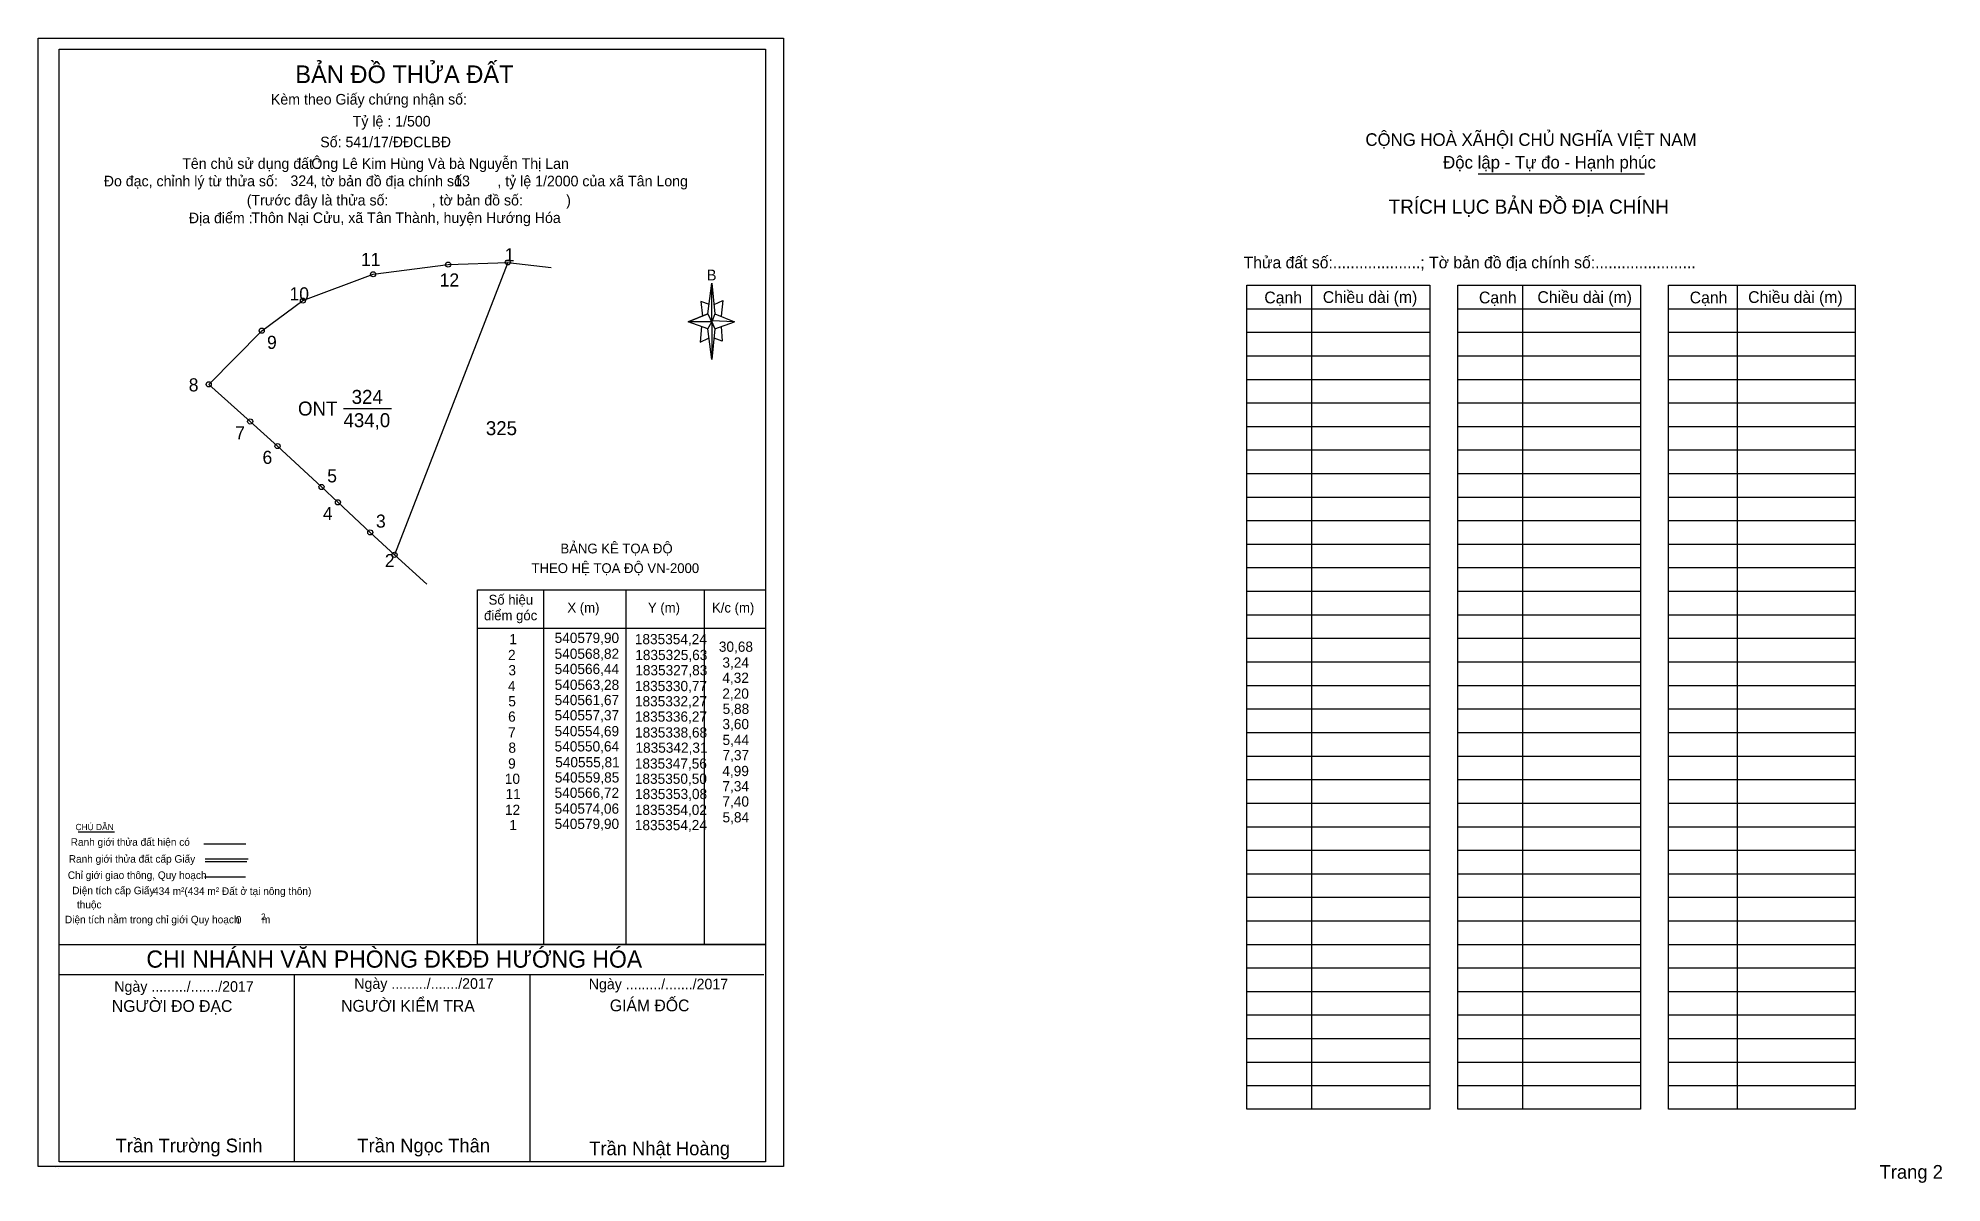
# Model space of a CAD drawing. Extents: x 540534 to 540720, y 1835264 to 1835376.
import ezdxf

# ---------------------------------------------------------------- set-up
doc = ezdxf.new("R2010")
doc.units = 0
for name, color, linetype in [('CanhThua', 7, 'Continuous'), ('MocDinhThua', 7, 'Continuous'), ('NhanDiaChinhThua', 7, 'Continuous'), ('NhanTuCan', 7, 'Continuous'), ('RauThua', 7, 'Continuous'), ('SoHieuDinhThua', 7, 'Continuous'), ('tlbdKhungInTrang1', 7, 'Continuous'), ('tlbdNoiDung', 7, 'Continuous'), ('tlbdTemplate', 7, 'Continuous')]:
    doc.layers.add(name, color=color, linetype=linetype)

msp = doc.modelspace()

# ---------------------------------------------------------------- linework, layer by layer
at = {"layer": 'CanhThua'}
for p, q in [((540566.72, 1835353.08), (540574.06, 1835354.02)), ((540579.9, 1835354.24), (540568.82, 1835325.63)), ((540574.06, 1835354.02), (540579.9, 1835354.24)), ((540559.85, 1835350.5), (540566.72, 1835353.08)), ((540555.82, 1835347.56), (540559.85, 1835350.5)), ((540550.64, 1835342.31), (540555.82, 1835347.56)), ((540554.69, 1835338.68), (540550.64, 1835342.31)), ((540557.37, 1835336.27), (540554.69, 1835338.68)), ((540561.67, 1835332.27), (540557.37, 1835336.27)), ((540563.28, 1835330.77), (540561.67, 1835332.27)), ((540566.44, 1835327.83), (540563.28, 1835330.77)), ((540568.82, 1835325.63), (540566.44, 1835327.83))]:
    msp.add_line(p, q, dxfattribs=at)
at = {"layer": 'MocDinhThua'}
for centre in [(540566.72, 1835353.08), (540574.06, 1835354.02), (540579.9, 1835354.24), (540559.85, 1835350.5), (540555.82, 1835347.56), (540550.64, 1835342.31), (540554.69, 1835338.68), (540557.37, 1835336.27), (540561.67, 1835332.27), (540563.28, 1835330.77), (540566.44, 1835327.83), (540568.82, 1835325.63)]:
    msp.add_circle(centre, 0.25, dxfattribs=at)
at = {"layer": 'NhanDiaChinhThua'}
msp.add_line((540563.82, 1835339.94), (540568.51, 1835339.94), dxfattribs=at)
at = {"layer": 'RauThua'}
for p, q in [((540579.9, 1835354.24), (540584.14, 1835353.73)), ((540568.82, 1835325.63), (540571.99, 1835322.76))]:
    msp.add_line(p, q, dxfattribs=at)
at = {"layer": 'tlbdKhungInTrang1'}
msp.add_lwpolyline([(540533.94, 1835376.18), (540606.87, 1835376.18), (540606.87, 1835265.81), (540533.94, 1835265.81)], close=True, dxfattribs=at)
at = {"layer": 'tlbdTemplate'}
for p, q in [((540533.94, 1835376.18), (540533.94, 1835376.18)), ((540674.83, 1835362.91), (540691.11, 1835362.91)), ((540599.47, 1835349.2), (540599.86, 1835352.2)), ((540658.55, 1835352.02), (540658.55, 1835271.41)), ((540679.17, 1835352.02), (540679.17, 1835271.41)), ((540700.18, 1835352.02), (540700.18, 1835271.41)), ((540599.63, 1835350.12), (540598.78, 1835350.43)), ((540598.78, 1835350.43), (540598.94, 1835348.97)), ((540600.09, 1835350.12), (540600.93, 1835350.51)), ((540600.93, 1835350.51), (540600.78, 1835348.97)), ((540652.22, 1835349.71), (540670.11, 1835349.71)), ((540672.84, 1835349.71), (540690.73, 1835349.71)), ((540693.46, 1835349.71), (540711.73, 1835349.71)), ((540599.47, 1835349.2), (540597.55, 1835348.44)), ((540597.55, 1835348.44), (540599.47, 1835349.2)), ((540599.47, 1835347.74), (540597.55, 1835348.44)), ((540599.86, 1835348.44), (540597.55, 1835348.44)), ((540598.86, 1835347.98), (540598.71, 1835346.44)), ((540599.86, 1835348.44), (540599.47, 1835349.2)), ((540599.47, 1835349.2), (540600.16, 1835347.74)), ((540602.08, 1835348.44), (540599.86, 1835348.51)), ((540599.86, 1835348.51), (540599.86, 1835348.44)), ((540599.86, 1835348.44), (540600.16, 1835347.74)), ((540600.16, 1835347.74), (540599.86, 1835344.75)), ((540600.16, 1835349.2), (540602.08, 1835348.44)), ((540600.16, 1835347.74), (540602.08, 1835348.44)), ((540600.16, 1835347.74), (540602.08, 1835348.44)), ((540600.78, 1835347.98), (540600.86, 1835346.52)), ((540598.71, 1835346.44), (540599.55, 1835346.82)), ((540600.86, 1835346.52), (540600.09, 1835346.82)), ((540652.22, 1835347.41), (540670.11, 1835347.41)), ((540672.84, 1835347.41), (540690.73, 1835347.41)), ((540693.46, 1835347.41), (540711.73, 1835347.41)), ((540652.22, 1835345.11), (540670.11, 1835345.11)), ((540672.84, 1835345.11), (540690.73, 1835345.11)), ((540693.46, 1835345.11), (540711.73, 1835345.11)), ((540652.22, 1835342.8), (540670.11, 1835342.8)), ((540672.84, 1835342.8), (540690.73, 1835342.8)), ((540693.46, 1835342.8), (540711.73, 1835342.8)), ((540652.22, 1835340.5), (540670.11, 1835340.5)), ((540672.84, 1835340.5), (540690.73, 1835340.5)), ((540693.46, 1835340.5), (540711.73, 1835340.5)), ((540652.22, 1835338.2), (540670.11, 1835338.2)), ((540672.84, 1835338.2), (540690.73, 1835338.2)), ((540693.46, 1835338.2), (540711.73, 1835338.2)), ((540652.22, 1835335.89), (540670.11, 1835335.89)), ((540672.84, 1835335.89), (540690.73, 1835335.89)), ((540693.46, 1835335.89), (540711.73, 1835335.89)), ((540652.22, 1835333.59), (540670.11, 1835333.59)), ((540672.84, 1835333.59), (540690.73, 1835333.59)), ((540693.46, 1835333.59), (540711.73, 1835333.59)), ((540652.22, 1835331.29), (540670.11, 1835331.29)), ((540672.84, 1835331.29), (540690.73, 1835331.29)), ((540693.46, 1835331.29), (540711.73, 1835331.29)), ((540652.22, 1835328.98), (540670.11, 1835328.98)), ((540672.84, 1835328.98), (540690.73, 1835328.98)), ((540693.46, 1835328.98), (540711.73, 1835328.98)), ((540652.22, 1835326.68), (540670.11, 1835326.68)), ((540672.84, 1835326.68), (540690.73, 1835326.68)), ((540693.46, 1835326.68), (540711.73, 1835326.68)), ((540652.22, 1835324.38), (540670.11, 1835324.38)), ((540672.84, 1835324.38), (540690.73, 1835324.38)), ((540693.46, 1835324.38), (540711.73, 1835324.38)), ((540583.38, 1835322.2), (540583.38, 1835287.51)), ((540591.44, 1835322.2), (540591.44, 1835287.51)), ((540599.12, 1835322.2), (540599.12, 1835287.51)), ((540652.22, 1835322.08), (540670.11, 1835322.08)), ((540672.84, 1835322.08), (540690.73, 1835322.08)), ((540693.46, 1835322.08), (540711.73, 1835322.08)), ((540652.22, 1835319.77), (540670.11, 1835319.77)), ((540672.84, 1835319.77), (540690.73, 1835319.77)), ((540693.46, 1835319.77), (540711.73, 1835319.77)), ((540576.93, 1835318.47), (540605.11, 1835318.47)), ((540652.22, 1835317.47), (540670.11, 1835317.47)), ((540672.84, 1835317.47), (540690.73, 1835317.47)), ((540693.46, 1835317.47), (540711.73, 1835317.47)), ((540652.22, 1835315.17), (540670.11, 1835315.17)), ((540672.84, 1835315.17), (540690.73, 1835315.17)), ((540693.46, 1835315.17), (540711.73, 1835315.17)), ((540652.22, 1835312.86), (540670.11, 1835312.86)), ((540672.84, 1835312.86), (540690.73, 1835312.86)), ((540693.46, 1835312.86), (540711.73, 1835312.86)), ((540652.22, 1835310.56), (540670.11, 1835310.56)), ((540672.84, 1835310.56), (540690.73, 1835310.56)), ((540693.46, 1835310.56), (540711.73, 1835310.56)), ((540652.22, 1835308.26), (540670.11, 1835308.26)), ((540672.84, 1835308.26), (540690.73, 1835308.26)), ((540693.46, 1835308.26), (540711.73, 1835308.26)), ((540652.22, 1835305.95), (540670.11, 1835305.95)), ((540672.84, 1835305.95), (540690.73, 1835305.95)), ((540693.46, 1835305.95), (540711.73, 1835305.95)), ((540652.22, 1835303.65), (540670.11, 1835303.65)), ((540672.84, 1835303.65), (540690.73, 1835303.65)), ((540693.46, 1835303.65), (540711.73, 1835303.65)), ((540652.22, 1835301.35), (540670.11, 1835301.35)), ((540672.84, 1835301.35), (540690.73, 1835301.35)), ((540693.46, 1835301.35), (540711.73, 1835301.35)), ((540541.41, 1835298.52), (540537.86, 1835298.52)), ((540550.15, 1835297.37), (540554.28, 1835297.37)), ((540652.22, 1835299.04), (540670.11, 1835299.04)), ((540672.84, 1835299.04), (540690.73, 1835299.04)), ((540693.46, 1835299.04), (540711.73, 1835299.04)), ((540550.3, 1835295.9), (540554.48, 1835295.9)), ((540550.3, 1835295.65), (540554.35, 1835295.65)), ((540652.22, 1835296.74), (540670.11, 1835296.74)), ((540672.84, 1835296.74), (540690.73, 1835296.74)), ((540693.46, 1835296.74), (540711.73, 1835296.74)), ((540550.22, 1835294.14), (540554.25, 1835294.14)), ((540652.22, 1835294.44), (540670.11, 1835294.44)), ((540672.84, 1835294.44), (540690.73, 1835294.44)), ((540693.46, 1835294.44), (540711.73, 1835294.44)), ((540652.22, 1835292.13), (540670.11, 1835292.13)), ((540672.84, 1835292.13), (540690.73, 1835292.13)), ((540693.46, 1835292.13), (540711.73, 1835292.13)), ((540652.22, 1835289.83), (540670.11, 1835289.83)), ((540672.84, 1835289.83), (540690.73, 1835289.83)), ((540693.46, 1835289.83), (540711.73, 1835289.83)), ((540536.01, 1835287.51), (540605.11, 1835287.51)), ((540652.22, 1835287.53), (540670.11, 1835287.53)), ((540672.84, 1835287.53), (540690.73, 1835287.53)), ((540693.46, 1835287.53), (540711.73, 1835287.53)), ((540536.01, 1835284.59), (540604.96, 1835284.59)), ((540536.01, 1835284.59), (540604.96, 1835284.59)), ((540536.01, 1835284.59), (540604.96, 1835284.59)), ((540536.01, 1835266.24), (540536.01, 1835284.59)), ((540559.04, 1835266.24), (540559.04, 1835284.59)), ((540582.08, 1835266.24), (540582.08, 1835284.59)), ((540652.22, 1835285.22), (540670.11, 1835285.22)), ((540672.84, 1835285.22), (540690.73, 1835285.22)), ((540693.46, 1835285.22), (540711.73, 1835285.22)), ((540652.22, 1835282.92), (540670.11, 1835282.92)), ((540672.84, 1835282.92), (540690.73, 1835282.92)), ((540693.46, 1835282.92), (540711.73, 1835282.92)), ((540652.22, 1835280.62), (540670.11, 1835280.62)), ((540672.84, 1835280.62), (540690.73, 1835280.62)), ((540693.46, 1835280.62), (540711.73, 1835280.62)), ((540652.22, 1835278.31), (540670.11, 1835278.31)), ((540672.84, 1835278.31), (540690.73, 1835278.31)), ((540693.46, 1835278.31), (540711.73, 1835278.31)), ((540652.22, 1835276.01), (540670.11, 1835276.01)), ((540672.84, 1835276.01), (540690.73, 1835276.01)), ((540693.46, 1835276.01), (540711.73, 1835276.01)), ((540652.22, 1835273.71), (540670.11, 1835273.71)), ((540672.84, 1835273.71), (540690.73, 1835273.71)), ((540693.46, 1835273.71), (540711.73, 1835273.71)), ((540535.66, 1835265.66), (540535.66, 1835265.66)), ((540535.66, 1835265.66), (540535.66, 1835265.66)), ((540535.66, 1835265.66), (540535.66, 1835265.66)), ((540605.11, 1835266.24), (540536.01, 1835266.24)), ((540606.57, 1835265.86), (540606.57, 1835265.86)), ((540606.57, 1835265.86), (540606.57, 1835265.86)), ((540606.57, 1835265.86), (540606.57, 1835265.86)), ((540606.57, 1835265.86), (540606.57, 1835265.86)), ((540606.57, 1835265.86), (540606.57, 1835265.86)), ((540606.57, 1835265.86), (540606.57, 1835265.86)), ((540606.57, 1835265.86), (540606.57, 1835265.86)), ((540606.57, 1835265.86), (540606.57, 1835265.86)), ((540606.57, 1835265.86), (540606.57, 1835265.86)), ((540606.87, 1835265.81), (540606.87, 1835265.81)), ((540606.87, 1835265.81), (540606.87, 1835265.81)), ((540606.87, 1835265.81), (540606.87, 1835265.81)), ((540535.97, 1835265.6), (540535.97, 1835265.6)), ((540535.97, 1835265.6), (540535.97, 1835265.6)), ((540535.97, 1835265.6), (540535.97, 1835265.6))]:
    msp.add_line(p, q, dxfattribs=at)
for points in [[(540536.01, 1835375.11), (540605.11, 1835375.11), (540605.11, 1835266.24), (540536.01, 1835266.24)], [(540599.86, 1835352.2), (540600.16, 1835349.2), (540599.86, 1835348.44)], [(540652.22, 1835352.02), (540670.11, 1835352.02), (540670.11, 1835271.41), (540652.22, 1835271.41)], [(540672.84, 1835352.02), (540690.73, 1835352.02), (540690.73, 1835271.41), (540672.84, 1835271.41)], [(540693.46, 1835352.02), (540711.73, 1835352.02), (540711.73, 1835271.41), (540693.46, 1835271.41)], [(540599.86, 1835348.44), (540599.86, 1835344.75), (540599.47, 1835347.74)], [(540576.93, 1835322.2), (540605.11, 1835322.2), (540605.11, 1835287.51), (540576.93, 1835287.51)]]:
    msp.add_lwpolyline(points, close=True, dxfattribs=at)

# ---------------------------------------------------------------- texts
at = {"layer": 'NhanDiaChinhThua'}
for s, p in [('ONT', (540559.37, 1835339.26)), ('324', (540564.62, 1835340.4)), ('434,0', (540563.82, 1835338.12))]:
    msp.add_text(s, height=1.367, dxfattribs=at).set_placement(p)
at = {"layer": 'NhanTuCan'}
msp.add_text('325', height=1.367, dxfattribs=at).set_placement((540577.75, 1835337.34))
at = {"layer": 'SoHieuDinhThua'}
for s, height, p in [('11', 1.282, (540565.53, 1835353.89)), ('1', 1.28, (540579.59, 1835354.35)), ('12', 1.282, (540573.23, 1835351.88)), ('10', 1.282, (540558.54, 1835350.52)), ('9', 1.28, (540556.34, 1835345.78)), ('8', 1.28, (540548.68, 1835341.62)), ('7', 1.28, (540553.23, 1835336.92)), ('6', 1.28, (540555.9, 1835334.53)), ('5', 1.28, (540562.23, 1835332.72)), ('4', 1.28, (540561.8, 1835329.03)), ('3', 1.28, (540567, 1835328.29)), ('2', 1.28, (540567.87, 1835324.43))]:
    msp.add_text(s, height=height, dxfattribs=at).set_placement(p)
at = {"layer": 'tlbdNoiDung'}
for s, height, p in [('Ông Lê Kim Hùng Và bà Nguyễn Thị Lan', 1.0364, (540560.68, 1835363.39)), ('324', 1.036, (540558.63, 1835361.71)), ('13', 1.036, (540574.65, 1835361.69)), ('Thôn Nại Cửu, xã Tân Thành, huyện Hướng Hóa', 1.0364, (540554.81, 1835358.09)), ('1', 0.998, (540580.05, 1835316.89)), ('540579,90', 0.998, (540584.48, 1835317.01)), ('1835354,24', 0.998, (540592.33, 1835316.89)), ('2', 0.998, (540579.92, 1835315.34)), ('540568,82', 0.998, (540584.48, 1835315.46)), ('1835325,63', 0.998, (540592.37, 1835315.34)), ('30,68', 0.998, (540600.55, 1835316.15)), ('3', 0.998, (540579.96, 1835313.85)), ('540566,44', 0.998, (540584.48, 1835313.97)), ('1835327,83', 0.998, (540592.37, 1835313.85)), ('4,32', 0.998, (540600.89, 1835313.11)), ('3,24', 0.998, (540600.9, 1835314.6)), ('4', 0.998, (540579.91, 1835312.3)), ('540563,28', 0.998, (540584.49, 1835312.42)), ('1835330,77', 0.998, (540592.34, 1835312.3)), ('2,20', 0.998, (540600.89, 1835311.56)), ('6', 0.998, (540579.93, 1835309.31)), ('5', 0.998, (540579.95, 1835310.81)), ('540561,67', 0.998, (540584.48, 1835310.93)), ('540557,37', 0.998, (540584.48, 1835309.44)), ('1835332,27', 0.998, (540592.34, 1835310.81)), ('1835336,27', 0.998, (540592.34, 1835309.31)), ('5,88', 0.998, (540600.92, 1835310.07)), ('7', 0.998, (540579.93, 1835307.76)), ('540554,69', 0.998, (540584.48, 1835307.89)), ('1835338,68', 0.998, (540592.35, 1835307.76)), ('3,60', 0.998, (540600.9, 1835308.58)), ('8', 0.998, (540579.96, 1835306.27)), ('540550,64', 0.998, (540584.48, 1835306.4)), ('1835342,31', 0.998, (540592.39, 1835306.27)), ('5,44', 0.998, (540600.91, 1835307.03)), ('9', 0.998, (540579.93, 1835304.72)), ('540555,81', 0.998, (540584.54, 1835304.85)), ('1835347,56', 0.998, (540592.33, 1835304.72)), ('4,99', 0.998, (540600.89, 1835303.99)), ('7,37', 0.998, (540600.91, 1835305.54)), ('10', 0.998, (540579.61, 1835303.23)), ('540566,72', 0.998, (540584.48, 1835301.86)), ('540559,85', 0.998, (540584.5, 1835303.36)), ('1835350,50', 0.998, (540592.33, 1835303.23)), ('7,34', 0.998, (540600.9, 1835302.5)), ('12', 0.998, (540579.62, 1835300.19)), ('11', 0.998, (540579.68, 1835301.74)), ('540574,06', 0.998, (540584.48, 1835300.31)), ('1835354,02', 0.998, (540592.33, 1835300.19)), ('1835353,08', 0.998, (540592.35, 1835301.74)), ('7,40', 0.998, (540600.9, 1835301.01)), ('1', 0.998, (540580.05, 1835298.7)), ('540579,90', 0.998, (540584.48, 1835298.82)), ('1835354,24', 0.998, (540592.33, 1835298.7)), ('5,84', 0.998, (540600.91, 1835299.46)), ('434 m²(434 m² Đất ở tại nông thôn)', 0.737, (540545.19, 1835292.37)), ('0', 0.737, (540553.29, 1835289.56))]:
    msp.add_text(s, height=height, dxfattribs=at).set_placement(p)
at = {"layer": 'tlbdTemplate'}
for s, height, p in [('BẢN ĐỒ THỬA ĐẤT', 1.7274, (540559.11, 1835371.78)), ('Kèm theo Giấy chứng nhận số:', 1.0364, (540556.72, 1835369.68)), ('Tỷ lệ : 1/500', 1.0364, (540564.72, 1835367.53)), ('Số: 541/17/ĐĐCLBĐ', 1.0364, (540561.55, 1835365.5)), ('CỘNG HOÀ XÃHỘI CHỦ NGHĨA VIỆT NAM', 1.2284, (540663.81, 1835365.64)), ('Tên chủ sử dụng đất :', 1.0364, (540548.04, 1835363.39)), ('Độc lập - Tự đo - Hạnh phúc', 1.2284, (540671.41, 1835363.42)), (' Đo đạc, chỉnh lý từ thửa số:         , tờ bản đồ địa chính số:        , tỷ lệ 1/2000 của xã Tân Long', 1.03644, (540539.98, 1835361.68)), ('(Trước đây là thửa số:           , tờ bản đồ số:           )', 1.0364, (540554.36, 1835359.81)), ('(Trước đây là thửa số:           , tờ bản đồ số:           )', 1.0364, (540554.36, 1835359.81)), ('TRÍCH LỤC BẢN ĐỒ ĐỊA CHÍNH', 1.3819, (540666.09, 1835359)), ('Địa điểm :', 1.036, (540548.69, 1835358.07)), ('B', 1.06, (540599.37, 1835352.47)), ('Thửa đất số:....................; Tờ bản đồ địa chính số:.......................', 1.1516, (540651.89, 1835353.66)), ('Cạnh', 1.152, (540653.92, 1835350.23)), ('Chiều dài (m)', 1.1516, (540659.64, 1835350.27)), ('Cạnh', 1.152, (540674.92, 1835350.23)), ('Chiều dài (m)', 1.1516, (540680.64, 1835350.27)), ('Cạnh', 1.152, (540695.54, 1835350.23)), ('Chiều dài (m)', 1.1516, (540701.26, 1835350.27)), ('BẢNG KÊ TỌA ĐỘ', 0.9596, (540585.05, 1835325.77)), ('THEO HỆ TỌA ĐỘ VN-2000', 0.9596, (540582.22, 1835323.85)), ('Số hiệu', 0.96, (540578.02, 1835320.76)), ('điểm góc', 0.96, (540577.57, 1835319.23)), ('X (m)', 0.96, (540585.73, 1835319.99)), ('Y (m)', 0.96, (540593.61, 1835319.99)), ('K/c (m)', 0.96, (540599.88, 1835319.99)), ('CHÚ DẪN', 0.614, (540537.6, 1835298.7)), ('Ranh giới thửa đất hiện có', 0.737, (540537.13, 1835297.17)), ('Ranh giới thửa đất cấp Giấy', 0.737, (540536.94, 1835295.52)), ('Chỉ giới giao thông, Quy hoạch', 0.737, (540536.85, 1835293.93)), ('Diện tích cấp Giấy', 0.737, (540537.28, 1835292.43)), ('thuộc', 0.737, (540537.74, 1835291.05)), ('Diện tích nằm trong chỉ giới Quy hoạch        m', 0.737, (540536.57, 1835289.59)), ('2', 0.614, (540555.75, 1835289.93)), ('CHI NHÁNH VĂN PHÒNG ĐKĐĐ HƯỚNG HÓA', 1.679, (540544.54, 1835285.25)), ('Ngày ........./......./2017', 1.0364, (540564.88, 1835283.18)), ('Ngày ........./......./2017', 1.0364, (540587.82, 1835283.13)), ('Ngày ........./......./2017', 1.0364, (540541.4, 1835282.89)), ('NGƯỜI KIỂM TRA', 1.1516, (540563.59, 1835280.94)), ('GIÁM ĐỐC', 1.152, (540589.88, 1835280.98)), ('NGƯỜI ĐO ĐẠC', 1.1516, (540541.16, 1835280.92)), ('Trần Trường Sinh', 1.3435, (540541.53, 1835267.18)), ('Trần Ngọc Thân', 1.3435, (540565.18, 1835267.18)), ('Trần Nhật Hoàng', 1.3435, (540587.86, 1835266.9)), ('Trang 2', 1.343, (540714.12, 1835264.6))]:
    msp.add_text(s, height=height, dxfattribs=at).set_placement(p)

doc.saveas('drawing.dxf')
